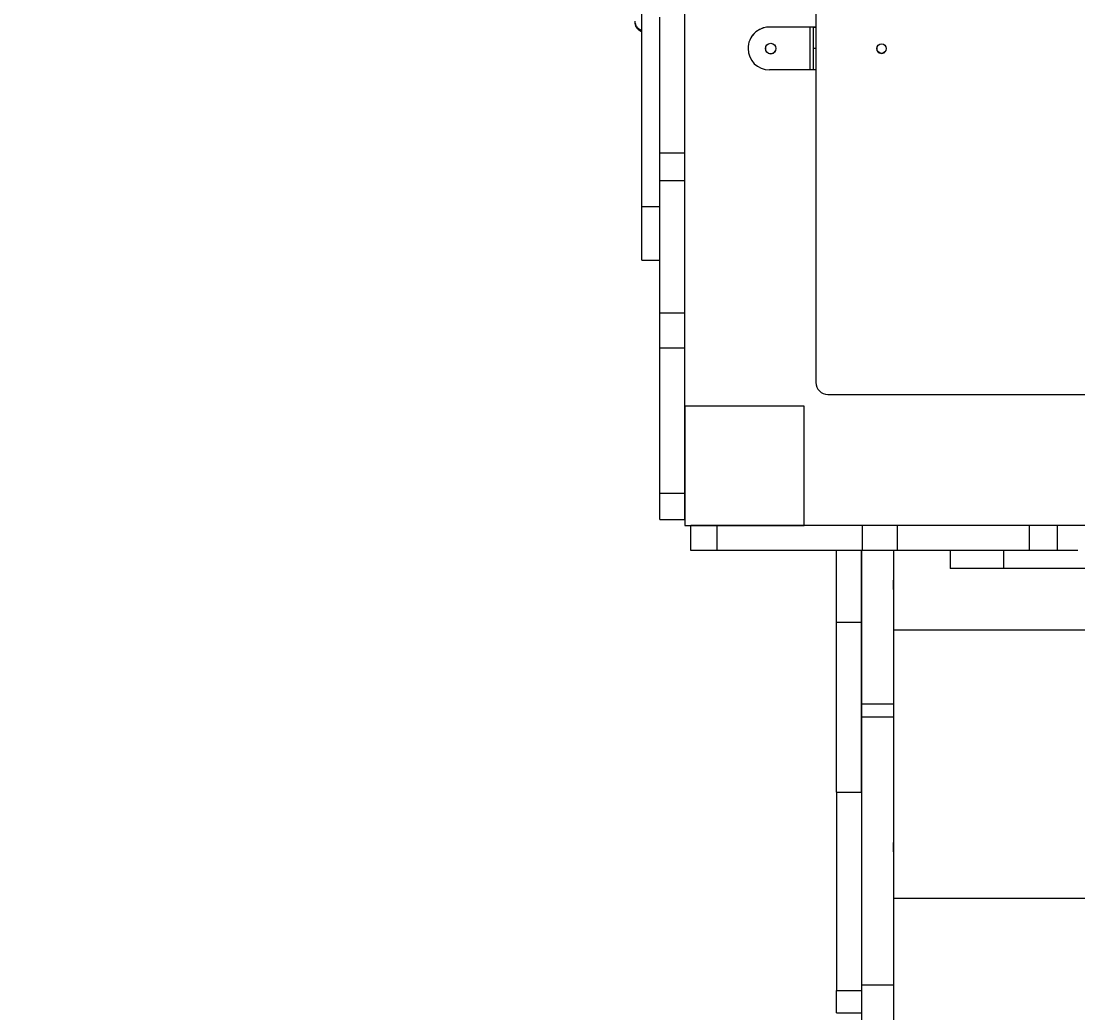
# Model space of a CAD drawing. Header units: millimetres. Extents: x -12977 to 11786, y -11805 to 10558.
# Drawn here: x -2113 to -1227, y 106 to 938 of the extents above; entities that cross this region are included whole.
import ezdxf

# ---------------------------------------------------------------- set-up
doc = ezdxf.new("R2010")
doc.units = ezdxf.units.MM
for name, color, linetype in [('DIKOM_ОБЪЕКТ', 7, 'Continuous'), ('DIKOM_РАЗМЕР_ЗОНА', 7, 'Continuous'), ('DIKOM_РАЗМЕР_ОБЪЕКТА', 7, 'Continuous')]:
    doc.layers.add(name, color=color, linetype=linetype)
doc.styles.add('style1', font='arial.ttf', dxfattribs={"width": 0.8})
doc.dimstyles.new('1-50', dxfattribs={"dimtxt": 300, "dimasz": 200, "dimexe": 100, "dimexo": 0, "dimgap": 100, "dimtad": 1, "dimtxsty": 'style1', "dimcen": 200, "dimclrd": 7, "dimclre": 7, "dimclrt": 7, "dimadec": 1, "dimazin": 2, "dimtfac": 1, "dimtmove": 0, "dimatfit": 2, "dimfxl": 0, "dimlwd": 25, "dimlwe": 18, "dimarcsym": 0})

# ---------------------------------------------------------------- blocks, each defined once
blk = doc.blocks.new('*D9')
at = {"layer": 'Defpoints', "color": 0, "transparency": 16777216}
for p in [(-11007.42, 666.08), (8787.99, 666.08), (8787.99, -10518.66)]:
    blk.add_point(p, dxfattribs=at)
at = {"layer": 'DIKOM_РАЗМЕР_ОБЪЕКТА', "color": 7, "lineweight": 18, "transparency": 16777216}
for p, q in [((-11007.42, 666.08), (-11007.42, -10618.66)), ((8787.99, 666.08), (8787.99, -10618.66))]:
    blk.add_line(p, q, dxfattribs=at)
at = {"layer": 'DIKOM_РАЗМЕР_ОБЪЕКТА', "color": 7, "lineweight": 25, "transparency": 16777216}
blk.add_line((-10807.42, -10518.66), (8587.99, -10518.66), dxfattribs=at)
at = {"layer": 'DIKOM_РАЗМЕР_ОБЪЕКТА', "color": 7, "transparency": 16777216}
for points in [[(-10807.42, -10485.32), (-10807.42, -10551.99), (-11007.42, -10518.66)], [(8587.99, -10485.32), (8587.99, -10551.99), (8787.99, -10518.66)]]:
    blk.add_solid(points, dxfattribs=at)
at = {"layer": 'DIKOM_РАЗМЕР_ОБЪЕКТА', "color": 7, "transparency": 16777216, "insert": (-1823.63, -10265.49), "char_height": 300, "attachment_point": 5, "style": 'style1'}
blk.add_mtext('19750', dxfattribs=at)
blk = doc.blocks.new('*D12')
at = {"layer": 'Defpoints', "color": 0, "transparency": 16777216}
for p in [(10764.9, 125.67), (-12976.69, 124.08), (10764.9, -11704.66)]:
    blk.add_point(p, dxfattribs=at)
at = {"layer": 'DIKOM_РАЗМЕР_ЗОНА', "color": 7, "lineweight": 18, "transparency": 16777216}
for p, q in [((10764.9, 125.67), (10764.9, -11804.66)), ((-12976.69, 124.08), (-12976.69, -11804.66))]:
    blk.add_line(p, q, dxfattribs=at)
at = {"layer": 'DIKOM_РАЗМЕР_ЗОНА', "color": 7, "lineweight": 25, "transparency": 16777216}
blk.add_line((-12776.69, -11704.66), (10564.9, -11704.66), dxfattribs=at)
at = {"layer": 'DIKOM_РАЗМЕР_ЗОНА', "color": 7, "transparency": 16777216}
for points in [[(-12776.69, -11671.32), (-12776.69, -11737.99), (-12976.69, -11704.66)], [(10564.9, -11671.32), (10564.9, -11737.99), (10764.9, -11704.66)]]:
    blk.add_solid(points, dxfattribs=at)
at = {"layer": 'DIKOM_РАЗМЕР_ЗОНА', "color": 7, "transparency": 16777216, "insert": (-1904.63, -11451.38), "char_height": 300, "attachment_point": 5, "style": 'style1'}
blk.add_mtext('23750', dxfattribs=at)

msp = doc.modelspace()

# ---------------------------------------------------------------- linework, layer by layer
at = {"layer": 'DIKOM_ОБЪЕКТ', "color": 7, "linetype": 'Continuous', "lineweight": 15}
for p, q in [((-1556.223, 614.556), (-1556.223, 2114.545)), ((-1446.254, 1107.499), (-1446.254, 634.499)), ((-1592.22, 782.061), (-1592.22, 1032.061)), ((-1485.223, 932.556), (-1485.223, 932.555)), ((-1451.223, 932.556), (-1485.223, 932.556)), ((-1451.223, 932.555), (-1485.223, 932.555)), ((-1451.223, 932.555), (-1451.223, 932.556)), ((-1451.223, 896.555), (-1451.223, 932.555)), ((-1448.225, 932.551), (-1448.223, 932.555)), ((-1448.225, 932.551), (-1446.254, 932.551)), ((-1446.254, 932.555), (-1448.223, 932.555)), ((-1500.993, 923.232), (-1500.993, 923.232)), ((-1446.254, 914.549), (-1448.226, 914.549)), ((-1451.223, 896.555), (-1485.223, 896.555)), ((-1446.254, 896.551), (-1448.225, 896.551)), ((-1577.23, 827.042), (-1577.227, 827.048)), ((-1577.23, 827.042), (-1556.23, 827.042)), ((-1577.227, 827.048), (-1556.227, 827.048)), ((-1556.23, 827.042), (-1556.227, 827.048)), ((-1577.33, 807.042), (-1577.327, 807.047)), ((-1577.33, 807.042), (-1577.231, 807.043)), ((-1577.231, 807.047), (-1577.327, 807.047)), ((-1577.327, 807.047), (-1577.231, 807.047)), ((-1577.33, 799.806), (-1577.231, 799.806)), ((-1577.232, 803.748), (-1556.232, 803.748)), ((-1592.22, 782.061), (-1577.33, 782.061)), ((-1592.217, 737.066), (-1577.329, 737.065)), ((-1577.327, 707.632), (-1577.229, 707.632)), ((-1577.228, 692.963), (-1556.228, 692.963)), ((-1577.228, 663.629), (-1556.228, 663.629)), ((-1577.327, 648.963), (-1577.229, 648.963)), ((-1436.254, 624.499), (-963.254, 624.499)), ((-1556.228, 614.545), (-1556.229, 514.545)), ((-1556.228, 614.545), (-1556.223, 614.556)), ((-1456.229, 614.545), (-1556.228, 614.545)), ((-1456.223, 614.555), (-1556.223, 614.556)), ((-1456.229, 614.545), (-1456.223, 614.555)), ((-1456.229, 514.544), (-1456.229, 614.545)), ((-1456.223, 514.556), (-1456.223, 614.555)), ((-1577.33, 556.778), (-1577.231, 556.778)), ((-1577.33, 549.543), (-1577.232, 549.542)), ((-1577.232, 541.687), (-1556.232, 541.687)), ((-1577.231, 519.542), (-1556.231, 519.542)), ((-1556.229, 519.545), (-1556.231, 519.542)), ((-1556.229, 514.545), (-1456.229, 514.544)), ((-1551.231, 514.542), (-1551.229, 514.545)), ((-1551.231, 493.542), (-1551.231, 514.542)), ((-1529.084, 493.539), (-1529.084, 514.539)), ((-1456.229, 514.544), (-1456.223, 514.556)), ((-756.229, 514.556), (-1456.223, 514.556)), ((-1407.145, 493.546), (-1407.145, 514.546)), ((-1377.811, 493.546), (-1377.811, 514.546)), ((-1267.023, 493.539), (-1267.023, 514.539)), ((-1243.727, 514.548), (-1243.73, 514.542)), ((-1243.73, 493.542), (-1243.73, 514.542)), ((-1243.727, 493.548), (-1243.727, 514.548)), ((-1521.23, 493.539), (-1521.23, 493.442)), ((-1513.995, 493.442), (-1513.994, 493.539)), ((-1429.163, 433.515), (-1429.164, 493.447)), ((-1421.811, 493.447), (-1421.812, 493.544)), ((-1408.163, 433.515), (-1408.164, 493.448)), ((-1381.127, 493.449), (-1381.127, 426.677)), ((-1363.143, 493.447), (-1363.143, 493.545)), ((-1333.717, 493.445), (-1333.718, 478.565)), ((-1288.72, 478.561), (-1288.72, 493.442)), ((-1270.966, 493.442), (-1270.966, 493.539)), ((-1263.73, 493.442), (-1263.73, 493.539)), ((-1263.727, 493.447), (-1263.73, 493.442)), ((-1263.727, 493.447), (-1263.727, 493.539)), ((-1263.727, 493.447), (-1263.727, 493.539)), ((-1243.727, 493.548), (-1243.73, 493.542)), ((-1038.72, 478.56), (-1288.72, 478.561)), ((-1429.163, 433.515), (-1408.163, 433.515)), ((-835.138, 426.678), (-1381.127, 426.677)), ((-1381.139, 364.7), (-1408.139, 364.7)), ((-1408.139, 364.7), (-1408.139, 353.868)), ((-1381.139, 364.7), (-1381.139, 353.868)), ((-1381.139, 353.868), (-1408.139, 353.868)), ((-1429.157, 290.773), (-1408.157, 290.773)), ((-1381.122, 201.709), (-1381.063, -962.082)), ((-835.137, 201.708), (-1381.122, 201.709)), ((-1429.132, 124.665), (-1408.134, 124.665)), ((-1381.134, 128.898), (-1408.134, 128.898)), ((-1408.134, 128.898), (-1408.069, -1149.536)), ((-1381.134, 128.898), (-1381.069, -1149.536)), ((-1429.129, 105.808), (-1408.133, 105.808))]:
    msp.add_line(p, q, dxfattribs=at)
at = {"layer": 'DIKOM_ОБЪЕКТ', "color": 7, "linetype": 'Continuous', "lineweight": 15, "flags": 128}
for points in [[(-1577.227, 827.048), (-1577.226, 827.227), (-1577.226, 827.763), (-1577.226, 828.653), (-1577.226, 829.893), (-1577.225, 831.477), (-1577.225, 833.4), (-1577.225, 835.65), (-1577.225, 838.22), (-1577.224, 841.098), (-1577.224, 844.27), (-1577.224, 847.722), (-1577.223, 851.439), (-1577.223, 855.404), (-1577.223, 859.601), (-1577.223, 864.009), (-1577.223, 868.609), (-1577.223, 873.381), (-1577.222, 878.304), (-1577.222, 883.354), (-1577.222, 888.511), (-1577.222, 893.75), (-1577.222, 899.049), (-1577.222, 904.384), (-1577.222, 909.73), (-1577.222, 915.064), (-1577.222, 920.363), (-1577.222, 925.602), (-1577.222, 930.759), (-1577.222, 935.809), (-1577.223, 940.731)], [(-1446.254, 932.555), (-1446.98, 932.555), (-1447.889, 932.555), (-1448.926, 932.555), (-1450.052, 932.556), (-1451.223, 932.556)], [(-1448.223, 932.555), (-1448.281, 932.555), (-1448.451, 932.555), (-1448.728, 932.555), (-1449.102, 932.555), (-1449.556, 932.555), (-1450.075, 932.555), (-1450.638, 932.555), (-1451.223, 932.555)], [(-1448.226, 914.549), (-1448.226, 917.111), (-1448.226, 919.621), (-1448.226, 922.027), (-1448.226, 924.281), (-1448.226, 926.337), (-1448.226, 928.153), (-1448.225, 929.693), (-1448.225, 930.924), (-1448.225, 931.821), (-1448.225, 932.368), (-1448.225, 932.551)], [(-1448.225, 896.551), (-1448.225, 896.734), (-1448.226, 897.28), (-1448.226, 898.177), (-1448.226, 899.407), (-1448.226, 900.946), (-1448.226, 902.762), (-1448.226, 904.818), (-1448.226, 907.072), (-1448.226, 909.478), (-1448.226, 911.988), (-1448.226, 914.549)], [(-1448.225, 896.555), (-1448.281, 896.555), (-1448.451, 896.555), (-1448.728, 896.555), (-1449.102, 896.555), (-1449.556, 896.555), (-1450.075, 896.555), (-1450.638, 896.555), (-1451.223, 896.555)], [(-1556.227, 827.048), (-1556.226, 827.227), (-1556.226, 827.763), (-1556.226, 828.653), (-1556.226, 829.893), (-1556.225, 831.477), (-1556.225, 833.4), (-1556.225, 835.65), (-1556.225, 838.22), (-1556.224, 841.097), (-1556.224, 844.269), (-1556.224, 847.722), (-1556.224, 851.439), (-1556.223, 855.404), (-1556.223, 859.601), (-1556.223, 864.009), (-1556.223, 868.326)], [(-1577.232, 803.748), (-1577.232, 806.404), (-1577.232, 809.071), (-1577.232, 811.702), (-1577.231, 814.251), (-1577.232, 816.67), (-1577.231, 818.919), (-1577.231, 820.956), (-1577.231, 822.745), (-1577.231, 824.254), (-1577.231, 825.457), (-1577.231, 826.332), (-1577.231, 826.863), (-1577.23, 827.042)], [(-1556.232, 803.748), (-1556.232, 806.404), (-1556.232, 809.071), (-1556.232, 811.703), (-1556.231, 814.251), (-1556.231, 816.671), (-1556.231, 818.919), (-1556.231, 820.956), (-1556.231, 822.745), (-1556.231, 824.254), (-1556.231, 825.457), (-1556.231, 826.332), (-1556.23, 826.863), (-1556.23, 827.042)], [(-1577.33, 799.806), (-1577.33, 801.131), (-1577.33, 802.451), (-1577.33, 803.702), (-1577.33, 804.823), (-1577.33, 805.757), (-1577.33, 806.459), (-1577.33, 806.895), (-1577.33, 807.042)], [(-1577.327, 707.632), (-1577.328, 713.401), (-1577.328, 719.446), (-1577.328, 725.751), (-1577.329, 732.304), (-1577.329, 739.088), (-1577.329, 746.09), (-1577.329, 753.293), (-1577.329, 760.681), (-1577.329, 768.237), (-1577.33, 775.946), (-1577.33, 783.788), (-1577.33, 791.748), (-1577.33, 799.806)], [(-1577.228, 692.963), (-1577.228, 698.906), (-1577.229, 705.113), (-1577.229, 711.571), (-1577.229, 718.268), (-1577.23, 725.191), (-1577.23, 732.327), (-1577.23, 739.662), (-1577.231, 747.182), (-1577.231, 754.872), (-1577.231, 762.718), (-1577.231, 770.705), (-1577.231, 778.817), (-1577.231, 787.039), (-1577.231, 795.354), (-1577.232, 803.748)], [(-1556.228, 692.963), (-1556.228, 698.906), (-1556.229, 705.113), (-1556.229, 711.571), (-1556.229, 718.268), (-1556.23, 725.191), (-1556.23, 732.327), (-1556.23, 739.662), (-1556.231, 747.182), (-1556.231, 754.872), (-1556.231, 762.719), (-1556.231, 770.705), (-1556.231, 778.817), (-1556.231, 787.039), (-1556.231, 795.354), (-1556.232, 803.748)], [(-1592.217, 737.066), (-1592.217, 737.11), (-1592.218, 737.472), (-1592.218, 738.193), (-1592.218, 739.266), (-1592.218, 740.685), (-1592.219, 742.436), (-1592.219, 744.507), (-1592.219, 746.88), (-1592.219, 749.536), (-1592.219, 752.454), (-1592.219, 755.611), (-1592.22, 758.981), (-1592.22, 762.536), (-1592.22, 766.249), (-1592.22, 770.089), (-1592.22, 774.026), (-1592.22, 778.027), (-1592.22, 782.061)], [(-1577.327, 648.963), (-1577.327, 651.731), (-1577.327, 654.747), (-1577.327, 657.984), (-1577.327, 661.412), (-1577.327, 664.998), (-1577.326, 668.708), (-1577.326, 672.508), (-1577.326, 676.363), (-1577.326, 680.235), (-1577.326, 684.09), (-1577.327, 687.89), (-1577.326, 691.6), (-1577.327, 695.185), (-1577.327, 698.612), (-1577.327, 701.849), (-1577.327, 704.865), (-1577.327, 707.632)], [(-1577.228, 663.629), (-1577.228, 665.627), (-1577.228, 667.863), (-1577.228, 670.295), (-1577.227, 672.877), (-1577.228, 675.561), (-1577.227, 678.297), (-1577.228, 681.032), (-1577.228, 683.716), (-1577.228, 686.298), (-1577.228, 688.73), (-1577.228, 690.966), (-1577.228, 692.963)], [(-1556.228, 663.629), (-1556.228, 665.627), (-1556.228, 667.863), (-1556.228, 670.295), (-1556.227, 672.877), (-1556.228, 675.561), (-1556.227, 678.297), (-1556.228, 681.032), (-1556.228, 683.716), (-1556.228, 686.299), (-1556.228, 688.73), (-1556.228, 690.966), (-1556.228, 692.963)], [(-1577.232, 541.687), (-1577.232, 550.326), (-1577.231, 558.905), (-1577.232, 567.409), (-1577.231, 575.819), (-1577.231, 584.119), (-1577.231, 592.292), (-1577.231, 600.323), (-1577.23, 608.194), (-1577.23, 615.89), (-1577.23, 623.397), (-1577.23, 630.698), (-1577.23, 637.779), (-1577.229, 644.626), (-1577.229, 651.225), (-1577.228, 657.564), (-1577.228, 663.629)], [(-1556.232, 541.687), (-1556.232, 550.326), (-1556.231, 558.905), (-1556.232, 567.409), (-1556.231, 575.819), (-1556.231, 584.119), (-1556.231, 592.292), (-1556.231, 600.323), (-1556.231, 608.194), (-1556.23, 615.89), (-1556.23, 623.397), (-1556.23, 630.698), (-1556.23, 637.779), (-1556.229, 644.626), (-1556.229, 651.225), (-1556.228, 657.564), (-1556.228, 663.629)], [(-1577.33, 556.778), (-1577.33, 564.836), (-1577.33, 572.796), (-1577.33, 580.639), (-1577.33, 588.348), (-1577.33, 595.906), (-1577.329, 603.295), (-1577.329, 610.499), (-1577.329, 617.501), (-1577.329, 624.287), (-1577.328, 630.84), (-1577.328, 637.147), (-1577.328, 643.192), (-1577.327, 648.963)], [(-1577.33, 549.543), (-1577.33, 549.69), (-1577.33, 550.125), (-1577.33, 550.827), (-1577.33, 551.762), (-1577.33, 552.881), (-1577.33, 554.132), (-1577.33, 555.453), (-1577.33, 556.778)], [(-1577.231, 519.542), (-1577.23, 519.736), (-1577.231, 520.318), (-1577.231, 521.276), (-1577.231, 522.59), (-1577.231, 524.235), (-1577.232, 526.179), (-1577.232, 528.383), (-1577.232, 530.806), (-1577.232, 533.4), (-1577.232, 536.114), (-1577.232, 538.894), (-1577.232, 541.687)], [(-1556.231, 519.542), (-1556.23, 519.736), (-1556.231, 520.318), (-1556.231, 521.276), (-1556.231, 522.589), (-1556.231, 524.234), (-1556.232, 526.179), (-1556.231, 528.384), (-1556.232, 530.806), (-1556.231, 533.4), (-1556.232, 536.113), (-1556.232, 538.894), (-1556.232, 541.687)], [(-1529.084, 514.539), (-1531.878, 514.539), (-1534.658, 514.539), (-1537.371, 514.539), (-1539.965, 514.54), (-1542.388, 514.54), (-1544.593, 514.54), (-1546.537, 514.54), (-1548.182, 514.54), (-1549.496, 514.541), (-1550.453, 514.541), (-1551.035, 514.541), (-1551.231, 514.542)], [(-1407.145, 514.546), (-1413.21, 514.545), (-1419.548, 514.545), (-1426.147, 514.544), (-1432.994, 514.543), (-1440.075, 514.543), (-1447.376, 514.542), (-1454.882, 514.542), (-1462.578, 514.541), (-1470.449, 514.541), (-1478.479, 514.541), (-1486.653, 514.54), (-1494.953, 514.54), (-1503.363, 514.54), (-1511.866, 514.54), (-1520.446, 514.54), (-1529.084, 514.539)], [(-1377.811, 514.546), (-1379.808, 514.546), (-1382.044, 514.546), (-1384.476, 514.546), (-1387.058, 514.546), (-1389.742, 514.547), (-1392.477, 514.547), (-1395.213, 514.547), (-1397.898, 514.547), (-1400.48, 514.546), (-1402.912, 514.546), (-1405.148, 514.546), (-1407.145, 514.546)], [(-1267.023, 514.539), (-1275.417, 514.54), (-1283.733, 514.54), (-1291.954, 514.54), (-1300.067, 514.54), (-1308.053, 514.541), (-1315.9, 514.541), (-1323.59, 514.542), (-1331.11, 514.542), (-1338.446, 514.542), (-1345.582, 514.543), (-1352.505, 514.543), (-1359.203, 514.544), (-1365.661, 514.545), (-1371.867, 514.545), (-1377.811, 514.546)], [(-1243.73, 514.542), (-1243.909, 514.541), (-1244.44, 514.541), (-1245.315, 514.541), (-1246.517, 514.541), (-1248.027, 514.54), (-1249.816, 514.54), (-1251.853, 514.54), (-1254.101, 514.54), (-1256.52, 514.539), (-1259.069, 514.539), (-1261.7, 514.539), (-1264.367, 514.539), (-1267.023, 514.539)], [(-1202.453, 514.556), (-1206.77, 514.555), (-1211.177, 514.555), (-1215.374, 514.555), (-1219.339, 514.554), (-1223.056, 514.554), (-1226.508, 514.553), (-1229.68, 514.553), (-1232.557, 514.552), (-1235.126, 514.552), (-1237.377, 514.551), (-1239.299, 514.551), (-1240.883, 514.55), (-1242.123, 514.55), (-1243.012, 514.549), (-1243.548, 514.548), (-1243.727, 514.548)], [(-1529.084, 493.539), (-1531.877, 493.539), (-1534.658, 493.539), (-1537.371, 493.539), (-1539.965, 493.54), (-1542.388, 493.54), (-1544.593, 493.54), (-1546.537, 493.54), (-1548.182, 493.54), (-1549.496, 493.541), (-1550.454, 493.541), (-1551.035, 493.541), (-1551.231, 493.542)], [(-1407.145, 493.546), (-1413.21, 493.545), (-1419.548, 493.545), (-1426.147, 493.544), (-1432.994, 493.543), (-1440.075, 493.543), (-1447.376, 493.542), (-1454.882, 493.542), (-1462.578, 493.541), (-1470.449, 493.541), (-1478.479, 493.541), (-1486.653, 493.54), (-1494.953, 493.54), (-1503.363, 493.54), (-1511.866, 493.54), (-1520.445, 493.539), (-1529.084, 493.539)], [(-1513.995, 493.442), (-1515.319, 493.442), (-1516.64, 493.442), (-1517.891, 493.442), (-1519.011, 493.442), (-1519.945, 493.442), (-1520.647, 493.442), (-1521.082, 493.442), (-1521.23, 493.442)], [(-1421.811, 493.447), (-1427.582, 493.447), (-1433.628, 493.446), (-1439.934, 493.446), (-1446.487, 493.445), (-1453.272, 493.445), (-1460.275, 493.444), (-1467.479, 493.444), (-1474.867, 493.443), (-1482.424, 493.443), (-1490.133, 493.443), (-1497.976, 493.442), (-1505.936, 493.442), (-1513.995, 493.442)], [(-1363.143, 493.447), (-1365.91, 493.448), (-1368.926, 493.448), (-1372.163, 493.448), (-1375.59, 493.448), (-1379.175, 493.448), (-1382.886, 493.449), (-1386.686, 493.449), (-1390.54, 493.449), (-1394.413, 493.449), (-1398.267, 493.449), (-1402.067, 493.449), (-1405.778, 493.449), (-1409.363, 493.448), (-1412.791, 493.448), (-1416.028, 493.448), (-1419.044, 493.448), (-1421.811, 493.447)], [(-1408.134, 493.597), (-1408.134, 493.365), (-1408.135, 489.426), (-1408.135, 485.186), (-1408.136, 480.656), (-1408.136, 475.847), (-1408.136, 470.77), (-1408.137, 465.437), (-1408.137, 459.862), (-1408.137, 454.058), (-1408.137, 448.038), (-1408.138, 441.818), (-1408.138, 435.411), (-1408.138, 428.835), (-1408.138, 422.104), (-1408.138, 415.235), (-1408.139, 408.244), (-1408.139, 401.148), (-1408.139, 393.964), (-1408.139, 386.71), (-1408.139, 379.403), (-1408.139, 372.061), (-1408.139, 364.7)], [(-1377.811, 493.546), (-1379.808, 493.546), (-1382.044, 493.546), (-1384.476, 493.546), (-1387.058, 493.546), (-1389.742, 493.547), (-1392.477, 493.547), (-1395.213, 493.547), (-1397.897, 493.546), (-1400.479, 493.546), (-1402.912, 493.546), (-1405.147, 493.546), (-1407.145, 493.546)], [(-1381.134, 493.597), (-1381.134, 493.365), (-1381.135, 489.426), (-1381.135, 485.186), (-1381.136, 480.656), (-1381.136, 475.847), (-1381.136, 470.77), (-1381.137, 465.437), (-1381.137, 459.862), (-1381.137, 454.058), (-1381.137, 448.038), (-1381.138, 441.818), (-1381.138, 435.411), (-1381.138, 428.835), (-1381.138, 422.104), (-1381.138, 415.235), (-1381.139, 408.244), (-1381.139, 401.148), (-1381.139, 393.964), (-1381.139, 386.71), (-1381.139, 379.403), (-1381.139, 372.061), (-1381.139, 364.7)], [(-1267.023, 493.539), (-1275.416, 493.54), (-1283.732, 493.54), (-1291.954, 493.54), (-1300.067, 493.54), (-1308.053, 493.541), (-1315.9, 493.541), (-1323.59, 493.542), (-1331.11, 493.542), (-1338.446, 493.542), (-1345.582, 493.543), (-1352.505, 493.543), (-1359.202, 493.544), (-1365.66, 493.545), (-1371.868, 493.545), (-1377.811, 493.546)], [(-1270.966, 493.442), (-1279.025, 493.442), (-1286.984, 493.442), (-1294.827, 493.443), (-1302.535, 493.443), (-1310.092, 493.443), (-1317.48, 493.444), (-1324.683, 493.444), (-1331.685, 493.445), (-1338.47, 493.445), (-1345.023, 493.446), (-1351.328, 493.446), (-1357.373, 493.447), (-1363.143, 493.447)], [(-1263.73, 493.442), (-1263.878, 493.442), (-1264.313, 493.442), (-1265.016, 493.442), (-1265.95, 493.442), (-1267.07, 493.442), (-1268.321, 493.442), (-1269.641, 493.442), (-1270.966, 493.442)], [(-1243.73, 493.542), (-1243.909, 493.541), (-1244.44, 493.541), (-1245.315, 493.541), (-1246.517, 493.541), (-1248.027, 493.54), (-1249.816, 493.54), (-1251.853, 493.54), (-1254.101, 493.54), (-1256.52, 493.54), (-1259.069, 493.539), (-1261.7, 493.539), (-1264.367, 493.539), (-1267.023, 493.539)], [(-1226.508, 493.553), (-1229.679, 493.553), (-1232.557, 493.552), (-1235.126, 493.552), (-1237.377, 493.551), (-1239.299, 493.551), (-1240.883, 493.55), (-1242.123, 493.55), (-1243.012, 493.549), (-1243.548, 493.548), (-1243.727, 493.548)], [(-1288.72, 478.561), (-1292.754, 478.56), (-1296.755, 478.56), (-1300.692, 478.561), (-1304.532, 478.561), (-1308.245, 478.561), (-1311.8, 478.561), (-1315.17, 478.561), (-1318.326, 478.562), (-1321.245, 478.562), (-1323.901, 478.562), (-1326.274, 478.563), (-1328.345, 478.563), (-1330.097, 478.564), (-1331.516, 478.564), (-1332.59, 478.564), (-1333.31, 478.565), (-1333.672, 478.565), (-1333.718, 478.565)], [(-1381.129, 468.714), (-1381.129, 468.536), (-1381.129, 468.018), (-1381.129, 467.207), (-1381.129, 466.175), (-1381.129, 465.012), (-1381.129, 463.823), (-1381.129, 462.713), (-1381.129, 461.781), (-1381.129, 461.11), (-1381.129, 460.758), (-1381.129, 460.758), (-1381.129, 461.11), (-1381.129, 461.781), (-1381.128, 462.714), (-1381.128, 463.824), (-1381.128, 465.013), (-1381.128, 466.175), (-1381.129, 467.208), (-1381.128, 468.019), (-1381.129, 468.536), (-1381.129, 468.714)], [(-1429.157, 290.773), (-1429.158, 293.169), (-1429.158, 295.894), (-1429.159, 298.942), (-1429.159, 302.305), (-1429.159, 305.975), (-1429.16, 309.944), (-1429.16, 314.203), (-1429.16, 318.741), (-1429.161, 323.548), (-1429.161, 328.612), (-1429.161, 333.923), (-1429.162, 339.467), (-1429.162, 345.231), (-1429.162, 351.202), (-1429.162, 357.366), (-1429.163, 363.708), (-1429.163, 370.214), (-1429.163, 376.868), (-1429.163, 383.655), (-1429.163, 390.559), (-1429.163, 397.563), (-1429.163, 404.652), (-1429.164, 411.808), (-1429.163, 419.016), (-1429.163, 426.257), (-1429.163, 433.515)], [(-1408.157, 290.773), (-1408.158, 293.169), (-1408.158, 295.894), (-1408.159, 298.942), (-1408.159, 302.305), (-1408.159, 305.975), (-1408.16, 309.944), (-1408.16, 314.203), (-1408.16, 318.741), (-1408.161, 323.548), (-1408.161, 328.612), (-1408.161, 333.923), (-1408.162, 339.467), (-1408.162, 345.231), (-1408.162, 351.202), (-1408.162, 357.366), (-1408.163, 363.708), (-1408.163, 370.214), (-1408.163, 376.868), (-1408.163, 383.655), (-1408.163, 390.559), (-1408.163, 397.564), (-1408.163, 404.652), (-1408.163, 411.809), (-1408.164, 419.016), (-1408.164, 426.257), (-1408.163, 433.515)], [(-1381.127, 426.677), (-1381.127, 415.573), (-1381.127, 404.479), (-1381.127, 393.408), (-1381.127, 382.37), (-1381.127, 371.377), (-1381.126, 360.44), (-1381.127, 349.57), (-1381.126, 338.777), (-1381.126, 328.072), (-1381.126, 317.467), (-1381.126, 306.972), (-1381.126, 296.598), (-1381.125, 286.354), (-1381.125, 276.252), (-1381.125, 266.301), (-1381.124, 256.512), (-1381.124, 246.894), (-1381.124, 237.458), (-1381.123, 228.212), (-1381.123, 219.165), (-1381.123, 210.328), (-1381.122, 201.709)], [(-1408.139, 353.868), (-1408.139, 342.763), (-1408.139, 331.67), (-1408.139, 320.598), (-1408.139, 309.561), (-1408.139, 298.567), (-1408.139, 287.63), (-1408.139, 276.76), (-1408.138, 265.967), (-1408.138, 255.263), (-1408.138, 244.657), (-1408.138, 234.162), (-1408.138, 223.788), (-1408.137, 213.544), (-1408.137, 203.442), (-1408.136, 193.491), (-1408.136, 183.702), (-1408.136, 174.085), (-1408.136, 164.648), (-1408.135, 155.402), (-1408.135, 146.355), (-1408.134, 137.518), (-1408.134, 128.898)], [(-1381.139, 353.868), (-1381.139, 342.763), (-1381.139, 331.669), (-1381.139, 320.598), (-1381.139, 309.56), (-1381.139, 298.567), (-1381.138, 287.63), (-1381.139, 276.76), (-1381.138, 265.967), (-1381.138, 255.262), (-1381.138, 244.657), (-1381.138, 234.162), (-1381.138, 223.788), (-1381.137, 213.544), (-1381.137, 203.442), (-1381.136, 193.491), (-1381.136, 183.702), (-1381.136, 174.084), (-1381.136, 164.648), (-1381.135, 155.402), (-1381.135, 146.355), (-1381.134, 137.518), (-1381.134, 128.898)], [(-1429.157, 290.773), (-1429.155, 280.034), (-1429.153, 268.95), (-1429.152, 257.523), (-1429.15, 245.753), (-1429.148, 233.643), (-1429.145, 221.193), (-1429.144, 208.406), (-1429.142, 195.282), (-1429.14, 181.822), (-1429.138, 168.03), (-1429.136, 153.904), (-1429.134, 139.449), (-1429.132, 124.665)], [(-1408.157, 290.773), (-1408.155, 280.034), (-1408.154, 268.95), (-1408.152, 257.523), (-1408.149, 245.753), (-1408.148, 233.643), (-1408.145, 221.193), (-1408.144, 208.406), (-1408.142, 195.282), (-1408.14, 181.822), (-1408.138, 168.03), (-1408.136, 153.905), (-1408.135, 143.36)], [(-1381.135, 248.704), (-1381.135, 248.526), (-1381.134, 248.009), (-1381.135, 247.198), (-1381.135, 246.165), (-1381.135, 245.003), (-1381.135, 243.814), (-1381.134, 242.704), (-1381.135, 241.772), (-1381.135, 241.1), (-1381.134, 240.749), (-1381.134, 240.749), (-1381.134, 241.1), (-1381.134, 241.772), (-1381.134, 242.704), (-1381.134, 243.814), (-1381.134, 245.003), (-1381.134, 246.166), (-1381.134, 247.198), (-1381.134, 248.009), (-1381.134, 248.526), (-1381.135, 248.704)], [(-1429.129, 105.808), (-1429.129, 105.838), (-1429.129, 106.165), (-1429.13, 106.85), (-1429.13, 107.89), (-1429.13, 109.281), (-1429.131, 111.02), (-1429.131, 113.1), (-1429.131, 115.513), (-1429.132, 118.251), (-1429.132, 121.305), (-1429.132, 124.665)]]:
    msp.add_lwpolyline(points, dxfattribs=at)
at = {"layer": 'DIKOM_ОБЪЕКТ', "color": 7, "linetype": 'Continuous', "lineweight": 15}
for centre, radius in [((-1484.223, 914.555), 4.4), ((-1391.254, 914.499), 4)]:
    msp.add_circle(centre, radius, dxfattribs=at)
for centre, radius, start, end in [((-1485.223, 914.555), 18, 90, 180.003448), ((-1485.223, 914.556), 18, 90, 151.181189), ((-1485.223, 914.555), 18, 180.003448, 270), ((-1484.223, 914.556), 4.4, 151.181189, 331.181189), ((-1391.253, 914.501), 4, 151.181189, 331.181189), ((-1436.254, 634.499), 10, 180.003448, 270)]:
    msp.add_arc(centre, radius, start, end, dxfattribs=at)
for points, knots in [([(-1598.155, 937.391), (-1598.148, 937.243), (-1598.133, 936.927), (-1598.035, 936.131), (-1597.779, 935.092), (-1597.217, 933.801), (-1596.473, 932.676), (-1595.508, 931.653), (-1594.399, 930.828), (-1593.278, 930.231), (-1592.513, 930.034), (-1592.22, 929.959)], [0, 0, 0, 0, 0.0434874, 0.093241, 0.2358651, 0.3563899, 0.5058793, 0.6301837, 0.768068, 0.9113353, 1, 1, 1, 1]), ([(-1598.151, 937.141), (-1598.151, 937.125), (-1598.15, 936.899), (-1598.151, 936.723), (-1598.151, 936.628), (-1598.15, 936.603), (-1598.15, 936.564), (-1598.15, 936.524), (-1598.149, 936.441), (-1598.14, 936.174), (-1598.107, 935.719), (-1597.985, 934.918), (-1597.724, 933.962), (-1597.219, 932.806), (-1596.527, 931.731), (-1595.598, 930.714), (-1594.509, 929.873), (-1593.361, 929.24), (-1592.556, 929.019), (-1592.22, 928.928)], [0, 0, 0, 0, 0.0128047, 0.1883112, 0.2780399, 0.3005605, 0.3070073, 0.3106007, 0.314785, 0.3260465, 0.363282, 0.4063343, 0.4871137, 0.5603169, 0.6572609, 0.7408534, 0.8338747, 0.930762, 1, 1, 1, 1])]:
    msp.add_open_spline(points, degree=3, knots=knots, dxfattribs=at)

# ---------------------------------------------------------------- dimensions: what is measured, and where the dimension line sits
at = {"layer": 'DIKOM_РАЗМЕР_ЗОНА'}
dim = msp.add_linear_dim(base=(10764.904, -11704.658), p1=(-12976.695, 124.079), p2=(10764.904, 125.672), text='23750', dimstyle='1-50', dxfattribs=at)
dim.commit()
dim.dimension.update_dxf_attribs({"geometry": '*D12', "text_midpoint": (-1904.628, -11704.658), "dimtype": 160})
at = {"layer": 'DIKOM_РАЗМЕР_ОБЪЕКТА'}
dim = msp.add_linear_dim(base=(8787.993, -10518.658), p1=(-11007.417, 666.079), p2=(8787.993, 666.082), text='19750', dimstyle='1-50', dxfattribs=at)
dim.commit()
dim.dimension.update_dxf_attribs({"geometry": '*D9', "text_midpoint": (-1823.628, -10518.658), "dimtype": 160})

doc.saveas('drawing.dxf')
